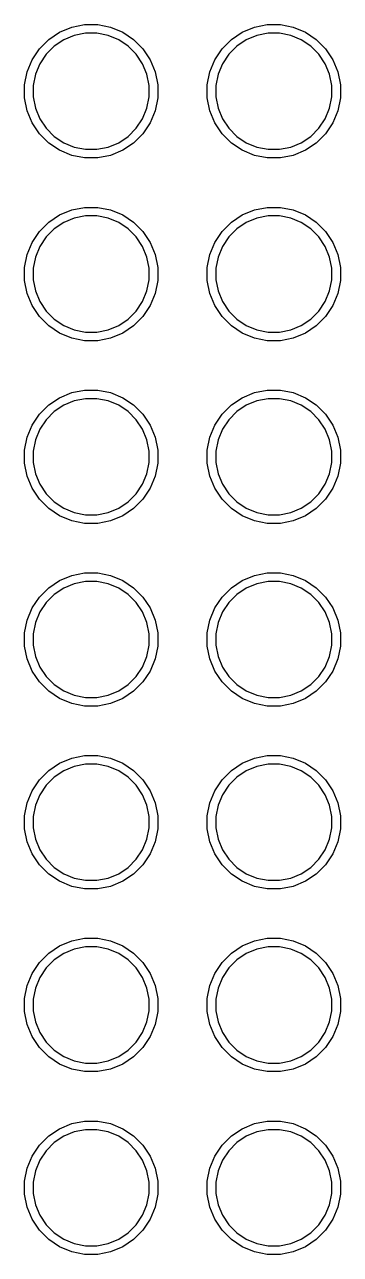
# Model space of a CAD drawing. Extents: x 3.1 to 14.3, y -8.4 to -1.9.
# Drawn here: x 6.197 to 6.369, y -7.478 to -6.806 of the extents above; entities that cross this region are included whole.
import ezdxf

# ---------------------------------------------------------------- set-up
doc = ezdxf.new("R2010")
doc.units = 0
doc.header["$MEASUREMENT"] = 0
doc.layers.add('BLACK', color=7, linetype='CONTINUOUS')

msp = doc.modelspace()

# ---------------------------------------------------------------- linework, layer by layer
at = {"layer": 'BLACK', "linetype": 'CONTINUOUS'}
for p, q in [((6.20975, -6.81367), (6.21572, -6.80967)), ((6.21572, -6.80967), (6.22236, -6.80693)), ((6.22236, -6.80693), (6.22941, -6.80552)), ((6.22987, -6.81023), (6.22373, -6.81145)), ((6.22941, -6.80552), (6.23659, -6.80552)), ((6.23613, -6.81023), (6.22987, -6.81023)), ((6.24227, -6.81145), (6.23613, -6.81023)), ((6.23659, -6.80552), (6.24364, -6.80693)), ((6.24364, -6.80693), (6.25028, -6.80967)), ((6.25028, -6.80967), (6.25625, -6.81367)), ((6.30975, -6.81367), (6.31572, -6.80967)), ((6.31572, -6.80967), (6.32236, -6.80693)), ((6.32236, -6.80693), (6.32941, -6.80552)), ((6.32987, -6.81023), (6.32373, -6.81145)), ((6.32941, -6.80552), (6.33659, -6.80552)), ((6.33613, -6.81023), (6.32987, -6.81023)), ((6.34227, -6.81145), (6.33613, -6.81023)), ((6.33659, -6.80552), (6.34364, -6.80693)), ((6.34364, -6.80693), (6.35028, -6.80967)), ((6.35028, -6.80967), (6.35625, -6.81367)), ((6.20467, -6.81875), (6.20975, -6.81367)), ((6.21795, -6.81384), (6.21274, -6.81732)), ((6.22373, -6.81145), (6.21795, -6.81384)), ((6.24805, -6.81384), (6.24227, -6.81145)), ((6.25326, -6.81732), (6.24805, -6.81384)), ((6.25625, -6.81367), (6.26133, -6.81875)), ((6.30467, -6.81875), (6.30975, -6.81367)), ((6.31795, -6.81384), (6.31274, -6.81732)), ((6.32373, -6.81145), (6.31795, -6.81384)), ((6.34805, -6.81384), (6.34227, -6.81145)), ((6.35326, -6.81732), (6.34805, -6.81384)), ((6.35625, -6.81367), (6.36133, -6.81875)), ((6.20067, -6.82472), (6.20467, -6.81875)), ((6.20832, -6.82174), (6.20484, -6.82695)), ((6.21274, -6.81732), (6.20832, -6.82174)), ((6.25768, -6.82174), (6.25326, -6.81732)), ((6.26116, -6.82695), (6.25768, -6.82174)), ((6.26133, -6.81875), (6.26532, -6.82472)), ((6.30068, -6.82472), (6.30467, -6.81875)), ((6.30832, -6.82174), (6.30484, -6.82695)), ((6.31274, -6.81732), (6.30832, -6.82174)), ((6.35768, -6.82174), (6.35326, -6.81732)), ((6.36116, -6.82695), (6.35768, -6.82174)), ((6.36133, -6.81875), (6.36532, -6.82472)), ((6.19793, -6.83136), (6.20067, -6.82472)), ((6.20484, -6.82695), (6.20245, -6.83273)), ((6.26355, -6.83273), (6.26116, -6.82695)), ((6.26532, -6.82472), (6.26807, -6.83136)), ((6.29793, -6.83136), (6.30068, -6.82472)), ((6.30484, -6.82695), (6.30245, -6.83273)), ((6.36355, -6.83273), (6.36116, -6.82695)), ((6.36532, -6.82472), (6.36807, -6.83136)), ((6.19652, -6.83841), (6.19793, -6.83136)), ((6.20245, -6.83273), (6.20123, -6.83887)), ((6.26477, -6.83887), (6.26355, -6.83273)), ((6.26807, -6.83136), (6.26948, -6.83841)), ((6.29652, -6.83841), (6.29793, -6.83136)), ((6.30245, -6.83273), (6.30123, -6.83887)), ((6.36477, -6.83887), (6.36355, -6.83273)), ((6.36807, -6.83136), (6.36948, -6.83841)), ((6.19652, -6.84559), (6.19652, -6.83841)), ((6.20123, -6.83887), (6.20123, -6.84513)), ((6.26477, -6.84513), (6.26477, -6.83887)), ((6.26948, -6.83841), (6.26948, -6.84559)), ((6.29652, -6.84559), (6.29652, -6.83841)), ((6.30123, -6.83887), (6.30123, -6.84513)), ((6.36477, -6.84513), (6.36477, -6.83887)), ((6.36948, -6.83841), (6.36948, -6.84559)), ((6.19793, -6.85264), (6.19652, -6.84559)), ((6.20123, -6.84513), (6.20245, -6.85127)), ((6.26355, -6.85127), (6.26477, -6.84513)), ((6.26948, -6.84559), (6.26807, -6.85264)), ((6.29793, -6.85264), (6.29652, -6.84559)), ((6.30123, -6.84513), (6.30245, -6.85127)), ((6.36355, -6.85127), (6.36477, -6.84513)), ((6.36948, -6.84559), (6.36807, -6.85264)), ((6.20067, -6.85928), (6.19793, -6.85264)), ((6.20245, -6.85127), (6.20484, -6.85705)), ((6.20484, -6.85705), (6.20832, -6.86226)), ((6.25768, -6.86226), (6.26116, -6.85705)), ((6.26116, -6.85705), (6.26355, -6.85127)), ((6.26807, -6.85264), (6.26532, -6.85928)), ((6.30068, -6.85928), (6.29793, -6.85264)), ((6.30245, -6.85127), (6.30484, -6.85705)), ((6.30484, -6.85705), (6.30832, -6.86226)), ((6.35768, -6.86226), (6.36116, -6.85705)), ((6.36116, -6.85705), (6.36355, -6.85127)), ((6.36807, -6.85264), (6.36532, -6.85928)), ((6.20467, -6.86525), (6.20067, -6.85928)), ((6.20832, -6.86226), (6.21274, -6.86668)), ((6.25326, -6.86668), (6.25768, -6.86226)), ((6.26532, -6.85928), (6.26133, -6.86525)), ((6.30467, -6.86525), (6.30068, -6.85928)), ((6.30832, -6.86226), (6.31274, -6.86668)), ((6.35326, -6.86668), (6.35768, -6.86226)), ((6.36532, -6.85928), (6.36133, -6.86525)), ((6.20975, -6.87033), (6.20467, -6.86525)), ((6.21572, -6.87432), (6.20975, -6.87033)), ((6.21274, -6.86668), (6.21795, -6.87016)), ((6.21795, -6.87016), (6.22373, -6.87255)), ((6.24227, -6.87255), (6.24805, -6.87016)), ((6.24805, -6.87016), (6.25326, -6.86668)), ((6.25625, -6.87033), (6.25028, -6.87432)), ((6.26133, -6.86525), (6.25625, -6.87033)), ((6.30975, -6.87033), (6.30467, -6.86525)), ((6.31572, -6.87432), (6.30975, -6.87033)), ((6.31274, -6.86668), (6.31795, -6.87016)), ((6.31795, -6.87016), (6.32373, -6.87255)), ((6.34227, -6.87255), (6.34805, -6.87016)), ((6.34805, -6.87016), (6.35326, -6.86668)), ((6.35625, -6.87033), (6.35028, -6.87432)), ((6.36133, -6.86525), (6.35625, -6.87033)), ((6.22236, -6.87707), (6.21572, -6.87432)), ((6.22941, -6.87848), (6.22236, -6.87707)), ((6.22373, -6.87255), (6.22987, -6.87377)), ((6.22987, -6.87377), (6.23613, -6.87377)), ((6.23613, -6.87377), (6.24227, -6.87255)), ((6.24364, -6.87707), (6.23659, -6.87848)), ((6.25028, -6.87432), (6.24364, -6.87707)), ((6.32236, -6.87707), (6.31572, -6.87432)), ((6.32941, -6.87848), (6.32236, -6.87707)), ((6.32373, -6.87255), (6.32987, -6.87377)), ((6.32987, -6.87377), (6.33613, -6.87377)), ((6.33613, -6.87377), (6.34227, -6.87255)), ((6.34364, -6.87707), (6.33659, -6.87848)), ((6.35028, -6.87432), (6.34364, -6.87707)), ((6.23659, -6.87848), (6.22941, -6.87848)), ((6.33659, -6.87848), (6.32941, -6.87848)), ((6.20975, -6.91367), (6.21572, -6.90968)), ((6.21572, -6.90968), (6.22236, -6.90693)), ((6.22236, -6.90693), (6.22941, -6.90552)), ((6.22987, -6.91023), (6.22373, -6.91145)), ((6.22941, -6.90552), (6.23659, -6.90552)), ((6.23613, -6.91023), (6.22987, -6.91023)), ((6.24227, -6.91145), (6.23613, -6.91023)), ((6.23659, -6.90552), (6.24364, -6.90693)), ((6.24364, -6.90693), (6.25028, -6.90968)), ((6.25028, -6.90968), (6.25625, -6.91367)), ((6.30975, -6.91367), (6.31572, -6.90968)), ((6.31572, -6.90968), (6.32236, -6.90693)), ((6.32236, -6.90693), (6.32941, -6.90552)), ((6.32987, -6.91023), (6.32373, -6.91145)), ((6.32941, -6.90552), (6.33659, -6.90552)), ((6.33613, -6.91023), (6.32987, -6.91023)), ((6.34227, -6.91145), (6.33613, -6.91023)), ((6.33659, -6.90552), (6.34364, -6.90693)), ((6.34364, -6.90693), (6.35028, -6.90968)), ((6.35028, -6.90968), (6.35625, -6.91367)), ((6.20467, -6.91875), (6.20975, -6.91367)), ((6.21274, -6.91732), (6.20832, -6.92174)), ((6.21795, -6.91384), (6.21274, -6.91732)), ((6.22373, -6.91145), (6.21795, -6.91384)), ((6.24805, -6.91384), (6.24227, -6.91145)), ((6.25326, -6.91732), (6.24805, -6.91384)), ((6.25768, -6.92174), (6.25326, -6.91732)), ((6.25625, -6.91367), (6.26133, -6.91875)), ((6.30467, -6.91875), (6.30975, -6.91367)), ((6.31274, -6.91732), (6.30832, -6.92174)), ((6.31795, -6.91384), (6.31274, -6.91732)), ((6.32373, -6.91145), (6.31795, -6.91384)), ((6.34805, -6.91384), (6.34227, -6.91145)), ((6.35326, -6.91732), (6.34805, -6.91384)), ((6.35768, -6.92174), (6.35326, -6.91732)), ((6.35625, -6.91367), (6.36133, -6.91875)), ((6.19793, -6.93136), (6.20067, -6.92472)), ((6.20067, -6.92472), (6.20467, -6.91875)), ((6.20832, -6.92174), (6.20484, -6.92695)), ((6.26116, -6.92695), (6.25768, -6.92174)), ((6.26133, -6.91875), (6.26532, -6.92472)), ((6.26532, -6.92472), (6.26807, -6.93136)), ((6.29793, -6.93136), (6.30068, -6.92472)), ((6.30068, -6.92472), (6.30467, -6.91875)), ((6.30832, -6.92174), (6.30484, -6.92695)), ((6.36116, -6.92695), (6.35768, -6.92174)), ((6.36133, -6.91875), (6.36532, -6.92472)), ((6.36532, -6.92472), (6.36807, -6.93136)), ((6.19652, -6.93841), (6.19793, -6.93136)), ((6.20484, -6.92695), (6.20245, -6.93273)), ((6.26355, -6.93273), (6.26116, -6.92695)), ((6.26807, -6.93136), (6.26948, -6.93841)), ((6.29652, -6.93841), (6.29793, -6.93136)), ((6.30484, -6.92695), (6.30245, -6.93273)), ((6.36355, -6.93273), (6.36116, -6.92695)), ((6.36807, -6.93136), (6.36948, -6.93841)), ((6.20245, -6.93273), (6.20123, -6.93887)), ((6.26477, -6.93887), (6.26355, -6.93273)), ((6.30245, -6.93273), (6.30123, -6.93887)), ((6.36477, -6.93887), (6.36355, -6.93273)), ((6.19652, -6.94559), (6.19652, -6.93841)), ((6.20123, -6.93887), (6.20123, -6.94513)), ((6.26477, -6.94513), (6.26477, -6.93887)), ((6.26948, -6.93841), (6.26948, -6.94559)), ((6.29652, -6.94559), (6.29652, -6.93841)), ((6.30123, -6.93887), (6.30123, -6.94513)), ((6.36477, -6.94513), (6.36477, -6.93887)), ((6.36948, -6.93841), (6.36948, -6.94559)), ((6.19793, -6.95264), (6.19652, -6.94559)), ((6.20123, -6.94513), (6.20245, -6.95127)), ((6.20245, -6.95127), (6.20484, -6.95705)), ((6.26116, -6.95705), (6.26355, -6.95127)), ((6.26355, -6.95127), (6.26477, -6.94513)), ((6.26948, -6.94559), (6.26807, -6.95264)), ((6.29793, -6.95264), (6.29652, -6.94559)), ((6.30123, -6.94513), (6.30245, -6.95127)), ((6.30245, -6.95127), (6.30484, -6.95705)), ((6.36116, -6.95705), (6.36355, -6.95127)), ((6.36355, -6.95127), (6.36477, -6.94513)), ((6.36948, -6.94559), (6.36807, -6.95264)), ((6.20067, -6.95928), (6.19793, -6.95264)), ((6.20484, -6.95705), (6.20832, -6.96226)), ((6.25768, -6.96226), (6.26116, -6.95705)), ((6.26807, -6.95264), (6.26532, -6.95928)), ((6.30068, -6.95928), (6.29793, -6.95264)), ((6.30484, -6.95705), (6.30832, -6.96226)), ((6.35768, -6.96226), (6.36116, -6.95705)), ((6.36807, -6.95264), (6.36532, -6.95928)), ((6.20467, -6.96525), (6.20067, -6.95928)), ((6.20832, -6.96226), (6.21274, -6.96668)), ((6.25326, -6.96668), (6.25768, -6.96226)), ((6.26532, -6.95928), (6.26133, -6.96525)), ((6.30467, -6.96525), (6.30068, -6.95928)), ((6.30832, -6.96226), (6.31274, -6.96668)), ((6.35326, -6.96668), (6.35768, -6.96226)), ((6.36532, -6.95928), (6.36133, -6.96525)), ((6.20975, -6.97033), (6.20467, -6.96525)), ((6.21572, -6.97432), (6.20975, -6.97033)), ((6.21274, -6.96668), (6.21795, -6.97016)), ((6.21795, -6.97016), (6.22373, -6.97255)), ((6.24227, -6.97255), (6.24805, -6.97016)), ((6.24805, -6.97016), (6.25326, -6.96668)), ((6.25625, -6.97033), (6.25028, -6.97432)), ((6.26133, -6.96525), (6.25625, -6.97033)), ((6.30975, -6.97033), (6.30467, -6.96525)), ((6.31572, -6.97432), (6.30975, -6.97033)), ((6.31274, -6.96668), (6.31795, -6.97016)), ((6.31795, -6.97016), (6.32373, -6.97255)), ((6.34227, -6.97255), (6.34805, -6.97016)), ((6.34805, -6.97016), (6.35326, -6.96668)), ((6.35625, -6.97033), (6.35028, -6.97432)), ((6.36133, -6.96525), (6.35625, -6.97033)), ((6.22236, -6.97707), (6.21572, -6.97432)), ((6.22941, -6.97848), (6.22236, -6.97707)), ((6.22373, -6.97255), (6.22987, -6.97377)), ((6.23659, -6.97848), (6.22941, -6.97848)), ((6.22987, -6.97377), (6.23613, -6.97377)), ((6.23613, -6.97377), (6.24227, -6.97255)), ((6.24364, -6.97707), (6.23659, -6.97848)), ((6.25028, -6.97432), (6.24364, -6.97707)), ((6.32236, -6.97707), (6.31572, -6.97432)), ((6.32941, -6.97848), (6.32236, -6.97707)), ((6.32373, -6.97255), (6.32987, -6.97377)), ((6.33659, -6.97848), (6.32941, -6.97848)), ((6.32987, -6.97377), (6.33613, -6.97377)), ((6.33613, -6.97377), (6.34227, -6.97255)), ((6.34364, -6.97707), (6.33659, -6.97848)), ((6.35028, -6.97432), (6.34364, -6.97707)), ((6.20975, -7.01367), (6.21572, -7.00967)), ((6.21572, -7.00967), (6.22236, -7.00693)), ((6.22373, -7.01145), (6.21795, -7.01384)), ((6.22236, -7.00693), (6.22941, -7.00552)), ((6.22987, -7.01023), (6.22373, -7.01145)), ((6.22941, -7.00552), (6.23659, -7.00552)), ((6.23613, -7.01023), (6.22987, -7.01023)), ((6.24227, -7.01145), (6.23613, -7.01023)), ((6.23659, -7.00552), (6.24364, -7.00693)), ((6.24805, -7.01384), (6.24227, -7.01145)), ((6.24364, -7.00693), (6.25028, -7.00967)), ((6.25028, -7.00967), (6.25625, -7.01367)), ((6.30975, -7.01367), (6.31572, -7.00967)), ((6.31572, -7.00967), (6.32236, -7.00693)), ((6.32373, -7.01145), (6.31795, -7.01384)), ((6.32236, -7.00693), (6.32941, -7.00552)), ((6.32987, -7.01023), (6.32373, -7.01145)), ((6.32941, -7.00552), (6.33659, -7.00552)), ((6.33613, -7.01023), (6.32987, -7.01023)), ((6.34227, -7.01145), (6.33613, -7.01023)), ((6.33659, -7.00552), (6.34364, -7.00693)), ((6.34805, -7.01384), (6.34227, -7.01145)), ((6.34364, -7.00693), (6.35028, -7.00967)), ((6.35028, -7.00967), (6.35625, -7.01367)), ((6.20067, -7.02472), (6.20467, -7.01875)), ((6.20467, -7.01875), (6.20975, -7.01367)), ((6.21274, -7.01732), (6.20832, -7.02174)), ((6.21795, -7.01384), (6.21274, -7.01732)), ((6.25326, -7.01732), (6.24805, -7.01384)), ((6.25768, -7.02174), (6.25326, -7.01732)), ((6.25625, -7.01367), (6.26133, -7.01875)), ((6.26133, -7.01875), (6.26532, -7.02472)), ((6.30068, -7.02472), (6.30467, -7.01875)), ((6.30467, -7.01875), (6.30975, -7.01367)), ((6.31274, -7.01732), (6.30832, -7.02174)), ((6.31795, -7.01384), (6.31274, -7.01732)), ((6.35326, -7.01732), (6.34805, -7.01384)), ((6.35768, -7.02174), (6.35326, -7.01732)), ((6.35625, -7.01367), (6.36133, -7.01875)), ((6.36133, -7.01875), (6.36532, -7.02472)), ((6.19793, -7.03136), (6.20067, -7.02472)), ((6.20832, -7.02174), (6.20484, -7.02695)), ((6.26116, -7.02695), (6.25768, -7.02174)), ((6.26532, -7.02472), (6.26807, -7.03136)), ((6.29793, -7.03136), (6.30068, -7.02472)), ((6.30832, -7.02174), (6.30484, -7.02695)), ((6.36116, -7.02695), (6.35768, -7.02174)), ((6.36532, -7.02472), (6.36807, -7.03136)), ((6.19652, -7.03841), (6.19793, -7.03136)), ((6.20484, -7.02695), (6.20245, -7.03273)), ((6.26355, -7.03273), (6.26116, -7.02695)), ((6.26807, -7.03136), (6.26948, -7.03841)), ((6.29652, -7.03841), (6.29793, -7.03136)), ((6.30484, -7.02695), (6.30245, -7.03273)), ((6.36355, -7.03273), (6.36116, -7.02695)), ((6.36807, -7.03136), (6.36948, -7.03841)), ((6.19652, -7.04559), (6.19652, -7.03841)), ((6.20245, -7.03273), (6.20123, -7.03887)), ((6.20123, -7.03887), (6.20123, -7.04513)), ((6.26477, -7.03887), (6.26355, -7.03273)), ((6.26477, -7.04513), (6.26477, -7.03887)), ((6.26948, -7.03841), (6.26948, -7.04559)), ((6.29652, -7.04559), (6.29652, -7.03841)), ((6.30245, -7.03273), (6.30123, -7.03887)), ((6.30123, -7.03887), (6.30123, -7.04513)), ((6.36477, -7.03887), (6.36355, -7.03273)), ((6.36477, -7.04513), (6.36477, -7.03887)), ((6.36948, -7.03841), (6.36948, -7.04559)), ((6.19793, -7.05264), (6.19652, -7.04559)), ((6.20123, -7.04513), (6.20245, -7.05127)), ((6.26355, -7.05127), (6.26477, -7.04513)), ((6.26948, -7.04559), (6.26807, -7.05264)), ((6.29793, -7.05264), (6.29652, -7.04559)), ((6.30123, -7.04513), (6.30245, -7.05127)), ((6.36355, -7.05127), (6.36477, -7.04513)), ((6.36948, -7.04559), (6.36807, -7.05264)), ((6.20245, -7.05127), (6.20484, -7.05705)), ((6.26116, -7.05705), (6.26355, -7.05127)), ((6.30245, -7.05127), (6.30484, -7.05705)), ((6.36116, -7.05705), (6.36355, -7.05127)), ((6.20067, -7.05928), (6.19793, -7.05264)), ((6.20467, -7.06525), (6.20067, -7.05928)), ((6.20484, -7.05705), (6.20832, -7.06226)), ((6.25768, -7.06226), (6.26116, -7.05705)), ((6.26532, -7.05928), (6.26133, -7.06525)), ((6.26807, -7.05264), (6.26532, -7.05928)), ((6.30068, -7.05928), (6.29793, -7.05264)), ((6.30467, -7.06525), (6.30068, -7.05928)), ((6.30484, -7.05705), (6.30832, -7.06226)), ((6.35768, -7.06226), (6.36116, -7.05705)), ((6.36532, -7.05928), (6.36133, -7.06525)), ((6.36807, -7.05264), (6.36532, -7.05928)), ((6.20975, -7.07033), (6.20467, -7.06525)), ((6.20832, -7.06226), (6.21274, -7.06668)), ((6.25326, -7.06668), (6.25768, -7.06226)), ((6.26133, -7.06525), (6.25625, -7.07033)), ((6.30975, -7.07033), (6.30467, -7.06525)), ((6.30832, -7.06226), (6.31274, -7.06668)), ((6.35326, -7.06668), (6.35768, -7.06226)), ((6.36133, -7.06525), (6.35625, -7.07033)), ((6.21572, -7.07432), (6.20975, -7.07033)), ((6.21274, -7.06668), (6.21795, -7.07016)), ((6.21795, -7.07016), (6.22373, -7.07255)), ((6.22373, -7.07255), (6.22987, -7.07377)), ((6.23613, -7.07377), (6.24227, -7.07255)), ((6.24227, -7.07255), (6.24805, -7.07016)), ((6.24805, -7.07016), (6.25326, -7.06668)), ((6.25625, -7.07033), (6.25028, -7.07432)), ((6.31572, -7.07432), (6.30975, -7.07033)), ((6.31274, -7.06668), (6.31795, -7.07016)), ((6.31795, -7.07016), (6.32373, -7.07255)), ((6.32373, -7.07255), (6.32987, -7.07377)), ((6.33613, -7.07377), (6.34227, -7.07255)), ((6.34227, -7.07255), (6.34805, -7.07016)), ((6.34805, -7.07016), (6.35326, -7.06668)), ((6.35625, -7.07033), (6.35028, -7.07432)), ((6.22236, -7.07707), (6.21572, -7.07432)), ((6.22941, -7.07848), (6.22236, -7.07707)), ((6.23659, -7.07848), (6.22941, -7.07848)), ((6.22987, -7.07377), (6.23613, -7.07377)), ((6.24364, -7.07707), (6.23659, -7.07848)), ((6.25028, -7.07432), (6.24364, -7.07707)), ((6.32236, -7.07707), (6.31572, -7.07432)), ((6.32941, -7.07848), (6.32236, -7.07707)), ((6.33659, -7.07848), (6.32941, -7.07848)), ((6.32987, -7.07377), (6.33613, -7.07377)), ((6.34364, -7.07707), (6.33659, -7.07848)), ((6.35028, -7.07432), (6.34364, -7.07707)), ((6.22236, -7.10693), (6.22941, -7.10552)), ((6.22941, -7.10552), (6.23659, -7.10552)), ((6.23659, -7.10552), (6.24364, -7.10693)), ((6.32236, -7.10693), (6.32941, -7.10552)), ((6.32941, -7.10552), (6.33659, -7.10552)), ((6.33659, -7.10552), (6.34364, -7.10693)), ((6.20975, -7.11367), (6.21572, -7.10968)), ((6.21572, -7.10968), (6.22236, -7.10693)), ((6.22373, -7.11145), (6.21795, -7.11384)), ((6.22987, -7.11023), (6.22373, -7.11145)), ((6.23613, -7.11023), (6.22987, -7.11023)), ((6.24227, -7.11145), (6.23613, -7.11023)), ((6.24805, -7.11384), (6.24227, -7.11145)), ((6.24364, -7.10693), (6.25028, -7.10968)), ((6.25028, -7.10968), (6.25625, -7.11367)), ((6.30975, -7.11367), (6.31572, -7.10968)), ((6.31572, -7.10968), (6.32236, -7.10693)), ((6.32373, -7.11145), (6.31795, -7.11384)), ((6.32987, -7.11023), (6.32373, -7.11145)), ((6.33613, -7.11023), (6.32987, -7.11023)), ((6.34227, -7.11145), (6.33613, -7.11023)), ((6.34805, -7.11384), (6.34227, -7.11145)), ((6.34364, -7.10693), (6.35028, -7.10968)), ((6.35028, -7.10968), (6.35625, -7.11367)), ((6.20067, -7.12472), (6.20467, -7.11875)), ((6.20467, -7.11875), (6.20975, -7.11367)), ((6.21274, -7.11732), (6.20832, -7.12174)), ((6.21795, -7.11384), (6.21274, -7.11732)), ((6.25326, -7.11732), (6.24805, -7.11384)), ((6.25768, -7.12174), (6.25326, -7.11732)), ((6.25625, -7.11367), (6.26133, -7.11875)), ((6.26133, -7.11875), (6.26532, -7.12472)), ((6.30068, -7.12472), (6.30467, -7.11875)), ((6.30467, -7.11875), (6.30975, -7.11367)), ((6.31274, -7.11732), (6.30832, -7.12174)), ((6.31795, -7.11384), (6.31274, -7.11732)), ((6.35326, -7.11732), (6.34805, -7.11384)), ((6.35768, -7.12174), (6.35326, -7.11732)), ((6.35625, -7.11367), (6.36133, -7.11875)), ((6.36133, -7.11875), (6.36532, -7.12472)), ((6.19793, -7.13136), (6.20067, -7.12472)), ((6.20832, -7.12174), (6.20484, -7.12695)), ((6.26116, -7.12695), (6.25768, -7.12174)), ((6.26532, -7.12472), (6.26807, -7.13136)), ((6.29793, -7.13136), (6.30068, -7.12472)), ((6.30832, -7.12174), (6.30484, -7.12695)), ((6.36116, -7.12695), (6.35768, -7.12174)), ((6.36532, -7.12472), (6.36807, -7.13136)), ((6.19652, -7.13841), (6.19793, -7.13136)), ((6.20245, -7.13273), (6.20123, -7.13887)), ((6.20484, -7.12695), (6.20245, -7.13273)), ((6.26355, -7.13273), (6.26116, -7.12695)), ((6.26477, -7.13887), (6.26355, -7.13273)), ((6.26807, -7.13136), (6.26948, -7.13841)), ((6.29652, -7.13841), (6.29793, -7.13136)), ((6.30245, -7.13273), (6.30123, -7.13887)), ((6.30484, -7.12695), (6.30245, -7.13273)), ((6.36355, -7.13273), (6.36116, -7.12695)), ((6.36477, -7.13887), (6.36355, -7.13273)), ((6.36807, -7.13136), (6.36948, -7.13841)), ((6.19652, -7.14559), (6.19652, -7.13841)), ((6.20123, -7.13887), (6.20123, -7.14513)), ((6.26477, -7.14513), (6.26477, -7.13887)), ((6.26948, -7.13841), (6.26948, -7.14559)), ((6.29652, -7.14559), (6.29652, -7.13841)), ((6.30123, -7.13887), (6.30123, -7.14513)), ((6.36477, -7.14513), (6.36477, -7.13887)), ((6.36948, -7.13841), (6.36948, -7.14559)), ((6.19793, -7.15264), (6.19652, -7.14559)), ((6.20123, -7.14513), (6.20245, -7.15127)), ((6.26355, -7.15127), (6.26477, -7.14513)), ((6.26948, -7.14559), (6.26807, -7.15264)), ((6.29793, -7.15264), (6.29652, -7.14559)), ((6.30123, -7.14513), (6.30245, -7.15127)), ((6.36355, -7.15127), (6.36477, -7.14513)), ((6.36948, -7.14559), (6.36807, -7.15264)), ((6.20067, -7.15928), (6.19793, -7.15264)), ((6.20245, -7.15127), (6.20484, -7.15705)), ((6.26116, -7.15705), (6.26355, -7.15127)), ((6.26807, -7.15264), (6.26532, -7.15928)), ((6.30068, -7.15928), (6.29793, -7.15264)), ((6.30245, -7.15127), (6.30484, -7.15705)), ((6.36116, -7.15705), (6.36355, -7.15127)), ((6.36807, -7.15264), (6.36532, -7.15928)), ((6.20467, -7.16525), (6.20067, -7.15928)), ((6.20484, -7.15705), (6.20832, -7.16226)), ((6.25768, -7.16226), (6.26116, -7.15705)), ((6.26532, -7.15928), (6.26133, -7.16525)), ((6.30467, -7.16525), (6.30068, -7.15928)), ((6.30484, -7.15705), (6.30832, -7.16226)), ((6.35768, -7.16226), (6.36116, -7.15705)), ((6.36532, -7.15928), (6.36133, -7.16525)), ((6.20975, -7.17033), (6.20467, -7.16525)), ((6.20832, -7.16226), (6.21274, -7.16668)), ((6.21274, -7.16668), (6.21795, -7.17016)), ((6.24805, -7.17016), (6.25326, -7.16668)), ((6.25326, -7.16668), (6.25768, -7.16226)), ((6.26133, -7.16525), (6.25625, -7.17033)), ((6.30975, -7.17033), (6.30467, -7.16525)), ((6.30832, -7.16226), (6.31274, -7.16668)), ((6.31274, -7.16668), (6.31795, -7.17016)), ((6.34805, -7.17016), (6.35326, -7.16668)), ((6.35326, -7.16668), (6.35768, -7.16226)), ((6.36133, -7.16525), (6.35625, -7.17033)), ((6.21572, -7.17432), (6.20975, -7.17033)), ((6.21795, -7.17016), (6.22373, -7.17255)), ((6.22373, -7.17255), (6.22987, -7.17377)), ((6.23613, -7.17377), (6.24227, -7.17255)), ((6.24227, -7.17255), (6.24805, -7.17016)), ((6.25625, -7.17033), (6.25028, -7.17432)), ((6.31572, -7.17432), (6.30975, -7.17033)), ((6.31795, -7.17016), (6.32373, -7.17255)), ((6.32373, -7.17255), (6.32987, -7.17377)), ((6.33613, -7.17377), (6.34227, -7.17255)), ((6.34227, -7.17255), (6.34805, -7.17016)), ((6.35625, -7.17033), (6.35028, -7.17432)), ((6.22236, -7.17707), (6.21572, -7.17432)), ((6.22941, -7.17848), (6.22236, -7.17707)), ((6.23659, -7.17848), (6.22941, -7.17848)), ((6.22987, -7.17377), (6.23613, -7.17377)), ((6.24364, -7.17707), (6.23659, -7.17848)), ((6.25028, -7.17432), (6.24364, -7.17707)), ((6.32236, -7.17707), (6.31572, -7.17432)), ((6.32941, -7.17848), (6.32236, -7.17707)), ((6.33659, -7.17848), (6.32941, -7.17848)), ((6.32987, -7.17377), (6.33613, -7.17377)), ((6.34364, -7.17707), (6.33659, -7.17848)), ((6.35028, -7.17432), (6.34364, -7.17707)), ((6.21572, -7.20967), (6.22236, -7.20693)), ((6.22236, -7.20693), (6.22941, -7.20552)), ((6.22941, -7.20552), (6.23659, -7.20552)), ((6.23659, -7.20552), (6.24364, -7.20693)), ((6.24364, -7.20693), (6.25028, -7.20967)), ((6.31572, -7.20967), (6.32236, -7.20693)), ((6.32236, -7.20693), (6.32941, -7.20552)), ((6.32941, -7.20552), (6.33659, -7.20552)), ((6.33659, -7.20552), (6.34364, -7.20693)), ((6.34364, -7.20693), (6.35028, -7.20967)), ((6.20467, -7.21875), (6.20975, -7.21367)), ((6.20975, -7.21367), (6.21572, -7.20967)), ((6.21795, -7.21384), (6.21274, -7.21732)), ((6.22373, -7.21145), (6.21795, -7.21384)), ((6.22987, -7.21023), (6.22373, -7.21145)), ((6.23613, -7.21023), (6.22987, -7.21023)), ((6.24227, -7.21145), (6.23613, -7.21023)), ((6.24805, -7.21384), (6.24227, -7.21145)), ((6.25326, -7.21732), (6.24805, -7.21384)), ((6.25028, -7.20967), (6.25625, -7.21367)), ((6.25625, -7.21367), (6.26133, -7.21875)), ((6.30467, -7.21875), (6.30975, -7.21367)), ((6.30975, -7.21367), (6.31572, -7.20967)), ((6.31795, -7.21384), (6.31274, -7.21732)), ((6.32373, -7.21145), (6.31795, -7.21384)), ((6.32987, -7.21023), (6.32373, -7.21145)), ((6.33613, -7.21023), (6.32987, -7.21023)), ((6.34227, -7.21145), (6.33613, -7.21023)), ((6.34805, -7.21384), (6.34227, -7.21145)), ((6.35326, -7.21732), (6.34805, -7.21384)), ((6.35028, -7.20967), (6.35625, -7.21367)), ((6.35625, -7.21367), (6.36133, -7.21875)), ((6.20067, -7.22472), (6.20467, -7.21875)), ((6.21274, -7.21732), (6.20832, -7.22174)), ((6.25768, -7.22174), (6.25326, -7.21732)), ((6.26133, -7.21875), (6.26532, -7.22472)), ((6.30068, -7.22472), (6.30467, -7.21875)), ((6.31274, -7.21732), (6.30832, -7.22174)), ((6.35768, -7.22174), (6.35326, -7.21732)), ((6.36133, -7.21875), (6.36532, -7.22472)), ((6.19793, -7.23136), (6.20067, -7.22472)), ((6.20484, -7.22695), (6.20245, -7.23273)), ((6.20832, -7.22174), (6.20484, -7.22695)), ((6.26116, -7.22695), (6.25768, -7.22174)), ((6.26355, -7.23273), (6.26116, -7.22695)), ((6.26532, -7.22472), (6.26807, -7.23136)), ((6.29793, -7.23136), (6.30068, -7.22472)), ((6.30484, -7.22695), (6.30245, -7.23273)), ((6.30832, -7.22174), (6.30484, -7.22695)), ((6.36116, -7.22695), (6.35768, -7.22174)), ((6.36355, -7.23273), (6.36116, -7.22695)), ((6.36532, -7.22472), (6.36807, -7.23136)), ((6.19652, -7.23841), (6.19793, -7.23136)), ((6.20245, -7.23273), (6.20123, -7.23887)), ((6.26477, -7.23887), (6.26355, -7.23273)), ((6.26807, -7.23136), (6.26948, -7.23841)), ((6.29652, -7.23841), (6.29793, -7.23136)), ((6.30245, -7.23273), (6.30123, -7.23887)), ((6.36477, -7.23887), (6.36355, -7.23273)), ((6.36807, -7.23136), (6.36948, -7.23841)), ((6.19652, -7.24559), (6.19652, -7.23841)), ((6.20123, -7.23887), (6.20123, -7.24513)), ((6.26477, -7.24513), (6.26477, -7.23887)), ((6.26948, -7.23841), (6.26948, -7.24559)), ((6.29652, -7.24559), (6.29652, -7.23841)), ((6.30123, -7.23887), (6.30123, -7.24513)), ((6.36477, -7.24513), (6.36477, -7.23887)), ((6.36948, -7.23841), (6.36948, -7.24559)), ((6.19793, -7.25264), (6.19652, -7.24559)), ((6.20123, -7.24513), (6.20245, -7.25127)), ((6.26355, -7.25127), (6.26477, -7.24513)), ((6.26948, -7.24559), (6.26807, -7.25264)), ((6.29793, -7.25264), (6.29652, -7.24559)), ((6.30123, -7.24513), (6.30245, -7.25127)), ((6.36355, -7.25127), (6.36477, -7.24513)), ((6.36948, -7.24559), (6.36807, -7.25264)), ((6.20067, -7.25928), (6.19793, -7.25264)), ((6.20245, -7.25127), (6.20484, -7.25705)), ((6.26116, -7.25705), (6.26355, -7.25127)), ((6.26807, -7.25264), (6.26532, -7.25928)), ((6.30068, -7.25928), (6.29793, -7.25264)), ((6.30245, -7.25127), (6.30484, -7.25705)), ((6.36116, -7.25705), (6.36355, -7.25127)), ((6.36807, -7.25264), (6.36532, -7.25928)), ((6.20467, -7.26525), (6.20067, -7.25928)), ((6.20484, -7.25705), (6.20832, -7.26226)), ((6.25768, -7.26226), (6.26116, -7.25705)), ((6.26532, -7.25928), (6.26133, -7.26525)), ((6.30467, -7.26525), (6.30068, -7.25928)), ((6.30484, -7.25705), (6.30832, -7.26226)), ((6.35768, -7.26226), (6.36116, -7.25705)), ((6.36532, -7.25928), (6.36133, -7.26525)), ((6.20975, -7.27033), (6.20467, -7.26525)), ((6.20832, -7.26226), (6.21274, -7.26668)), ((6.21274, -7.26668), (6.21795, -7.27016)), ((6.24805, -7.27016), (6.25326, -7.26668)), ((6.25326, -7.26668), (6.25768, -7.26226)), ((6.26133, -7.26525), (6.25625, -7.27033)), ((6.30975, -7.27033), (6.30467, -7.26525)), ((6.30832, -7.26226), (6.31274, -7.26668)), ((6.31274, -7.26668), (6.31795, -7.27016)), ((6.34805, -7.27016), (6.35326, -7.26668)), ((6.35326, -7.26668), (6.35768, -7.26226)), ((6.36133, -7.26525), (6.35625, -7.27033)), ((6.21572, -7.27433), (6.20975, -7.27033)), ((6.22236, -7.27707), (6.21572, -7.27433)), ((6.21795, -7.27016), (6.22373, -7.27255)), ((6.22373, -7.27255), (6.22987, -7.27377)), ((6.22987, -7.27377), (6.23613, -7.27377)), ((6.23613, -7.27377), (6.24227, -7.27255)), ((6.24227, -7.27255), (6.24805, -7.27016)), ((6.25028, -7.27433), (6.24364, -7.27707)), ((6.25625, -7.27033), (6.25028, -7.27433)), ((6.31572, -7.27433), (6.30975, -7.27033)), ((6.32236, -7.27707), (6.31572, -7.27433)), ((6.31795, -7.27016), (6.32373, -7.27255)), ((6.32373, -7.27255), (6.32987, -7.27377)), ((6.32987, -7.27377), (6.33613, -7.27377)), ((6.33613, -7.27377), (6.34227, -7.27255)), ((6.34227, -7.27255), (6.34805, -7.27016)), ((6.35028, -7.27433), (6.34364, -7.27707)), ((6.35625, -7.27033), (6.35028, -7.27433)), ((6.22941, -7.27848), (6.22236, -7.27707)), ((6.23659, -7.27848), (6.22941, -7.27848)), ((6.24364, -7.27707), (6.23659, -7.27848)), ((6.32941, -7.27848), (6.32236, -7.27707)), ((6.33659, -7.27848), (6.32941, -7.27848)), ((6.34364, -7.27707), (6.33659, -7.27848)), ((6.21572, -7.30967), (6.22236, -7.30693)), ((6.22236, -7.30693), (6.22941, -7.30552)), ((6.22941, -7.30552), (6.23659, -7.30552)), ((6.23659, -7.30552), (6.24364, -7.30693)), ((6.24364, -7.30693), (6.25028, -7.30967)), ((6.31572, -7.30967), (6.32236, -7.30693)), ((6.32236, -7.30693), (6.32941, -7.30552)), ((6.32941, -7.30552), (6.33659, -7.30552)), ((6.33659, -7.30552), (6.34364, -7.30693)), ((6.34364, -7.30693), (6.35028, -7.30967)), ((6.20467, -7.31875), (6.20975, -7.31367)), ((6.20975, -7.31367), (6.21572, -7.30967)), ((6.21795, -7.31384), (6.21274, -7.31732)), ((6.22373, -7.31145), (6.21795, -7.31384)), ((6.22987, -7.31023), (6.22373, -7.31145)), ((6.23613, -7.31023), (6.22987, -7.31023)), ((6.24227, -7.31145), (6.23613, -7.31023)), ((6.24805, -7.31384), (6.24227, -7.31145)), ((6.25326, -7.31732), (6.24805, -7.31384)), ((6.25028, -7.30967), (6.25625, -7.31367)), ((6.25625, -7.31367), (6.26133, -7.31875)), ((6.30467, -7.31875), (6.30975, -7.31367)), ((6.30975, -7.31367), (6.31572, -7.30967)), ((6.31795, -7.31384), (6.31274, -7.31732)), ((6.32373, -7.31145), (6.31795, -7.31384)), ((6.32987, -7.31023), (6.32373, -7.31145)), ((6.33613, -7.31023), (6.32987, -7.31023)), ((6.34227, -7.31145), (6.33613, -7.31023)), ((6.34805, -7.31384), (6.34227, -7.31145)), ((6.35326, -7.31732), (6.34805, -7.31384)), ((6.35028, -7.30967), (6.35625, -7.31367)), ((6.35625, -7.31367), (6.36133, -7.31875)), ((6.20067, -7.32472), (6.20467, -7.31875)), ((6.20832, -7.32174), (6.20484, -7.32695)), ((6.21274, -7.31732), (6.20832, -7.32174)), ((6.25768, -7.32174), (6.25326, -7.31732)), ((6.26116, -7.32695), (6.25768, -7.32174)), ((6.26133, -7.31875), (6.26532, -7.32472)), ((6.30068, -7.32472), (6.30467, -7.31875)), ((6.30832, -7.32174), (6.30484, -7.32695)), ((6.31274, -7.31732), (6.30832, -7.32174)), ((6.35768, -7.32174), (6.35326, -7.31732)), ((6.36116, -7.32695), (6.35768, -7.32174)), ((6.36133, -7.31875), (6.36532, -7.32472)), ((6.19793, -7.33136), (6.20067, -7.32472)), ((6.20484, -7.32695), (6.20245, -7.33273)), ((6.26355, -7.33273), (6.26116, -7.32695)), ((6.26532, -7.32472), (6.26807, -7.33136)), ((6.29793, -7.33136), (6.30068, -7.32472)), ((6.30484, -7.32695), (6.30245, -7.33273)), ((6.36355, -7.33273), (6.36116, -7.32695)), ((6.36532, -7.32472), (6.36807, -7.33136)), ((6.19652, -7.33841), (6.19793, -7.33136)), ((6.20245, -7.33273), (6.20123, -7.33887)), ((6.26477, -7.33887), (6.26355, -7.33273)), ((6.26807, -7.33136), (6.26948, -7.33841)), ((6.29652, -7.33841), (6.29793, -7.33136)), ((6.30245, -7.33273), (6.30123, -7.33887)), ((6.36477, -7.33887), (6.36355, -7.33273)), ((6.36807, -7.33136), (6.36948, -7.33841)), ((6.19652, -7.34559), (6.19652, -7.33841)), ((6.20123, -7.33887), (6.20123, -7.34513)), ((6.26477, -7.34513), (6.26477, -7.33887)), ((6.26948, -7.33841), (6.26948, -7.34559)), ((6.29652, -7.34559), (6.29652, -7.33841)), ((6.30123, -7.33887), (6.30123, -7.34513)), ((6.36477, -7.34513), (6.36477, -7.33887)), ((6.36948, -7.33841), (6.36948, -7.34559)), ((6.19793, -7.35264), (6.19652, -7.34559)), ((6.20123, -7.34513), (6.20245, -7.35127)), ((6.26355, -7.35127), (6.26477, -7.34513)), ((6.26948, -7.34559), (6.26807, -7.35264)), ((6.29793, -7.35264), (6.29652, -7.34559)), ((6.30123, -7.34513), (6.30245, -7.35127)), ((6.36355, -7.35127), (6.36477, -7.34513)), ((6.36948, -7.34559), (6.36807, -7.35264)), ((6.20067, -7.35928), (6.19793, -7.35264)), ((6.20245, -7.35127), (6.20484, -7.35705)), ((6.26116, -7.35705), (6.26355, -7.35127)), ((6.26807, -7.35264), (6.26532, -7.35928)), ((6.30068, -7.35928), (6.29793, -7.35264)), ((6.30245, -7.35127), (6.30484, -7.35705)), ((6.36116, -7.35705), (6.36355, -7.35127)), ((6.36807, -7.35264), (6.36532, -7.35928)), ((6.20467, -7.36525), (6.20067, -7.35928)), ((6.20484, -7.35705), (6.20832, -7.36226)), ((6.25768, -7.36226), (6.26116, -7.35705)), ((6.26532, -7.35928), (6.26133, -7.36525)), ((6.30467, -7.36525), (6.30068, -7.35928)), ((6.30484, -7.35705), (6.30832, -7.36226)), ((6.35768, -7.36226), (6.36116, -7.35705)), ((6.36532, -7.35928), (6.36133, -7.36525)), ((6.20975, -7.37033), (6.20467, -7.36525)), ((6.20832, -7.36226), (6.21274, -7.36668)), ((6.21274, -7.36668), (6.21795, -7.37016)), ((6.24805, -7.37016), (6.25326, -7.36668)), ((6.25326, -7.36668), (6.25768, -7.36226)), ((6.26133, -7.36525), (6.25625, -7.37033)), ((6.30975, -7.37033), (6.30467, -7.36525)), ((6.30832, -7.36226), (6.31274, -7.36668)), ((6.31274, -7.36668), (6.31795, -7.37016)), ((6.34805, -7.37016), (6.35326, -7.36668)), ((6.35326, -7.36668), (6.35768, -7.36226)), ((6.36133, -7.36525), (6.35625, -7.37033)), ((6.21572, -7.37432), (6.20975, -7.37033)), ((6.22236, -7.37707), (6.21572, -7.37432)), ((6.21795, -7.37016), (6.22373, -7.37255)), ((6.22373, -7.37255), (6.22987, -7.37377)), ((6.22987, -7.37377), (6.23613, -7.37377)), ((6.23613, -7.37377), (6.24227, -7.37255)), ((6.24227, -7.37255), (6.24805, -7.37016)), ((6.25028, -7.37432), (6.24364, -7.37707)), ((6.25625, -7.37033), (6.25028, -7.37432)), ((6.31572, -7.37432), (6.30975, -7.37033)), ((6.32236, -7.37707), (6.31572, -7.37432)), ((6.31795, -7.37016), (6.32373, -7.37255)), ((6.32373, -7.37255), (6.32987, -7.37377)), ((6.32987, -7.37377), (6.33613, -7.37377)), ((6.33613, -7.37377), (6.34227, -7.37255)), ((6.34227, -7.37255), (6.34805, -7.37016)), ((6.35028, -7.37432), (6.34364, -7.37707)), ((6.35625, -7.37033), (6.35028, -7.37432)), ((6.22941, -7.37848), (6.22236, -7.37707)), ((6.23659, -7.37848), (6.22941, -7.37848)), ((6.24364, -7.37707), (6.23659, -7.37848)), ((6.32941, -7.37848), (6.32236, -7.37707)), ((6.33659, -7.37848), (6.32941, -7.37848)), ((6.34364, -7.37707), (6.33659, -7.37848)), ((6.21572, -7.40968), (6.22236, -7.40693)), ((6.22236, -7.40693), (6.22941, -7.40552)), ((6.22941, -7.40552), (6.23659, -7.40552)), ((6.23659, -7.40552), (6.24364, -7.40693)), ((6.24364, -7.40693), (6.25028, -7.40968)), ((6.31572, -7.40968), (6.32236, -7.40693)), ((6.32236, -7.40693), (6.32941, -7.40552)), ((6.32941, -7.40552), (6.33659, -7.40552)), ((6.33659, -7.40552), (6.34364, -7.40693)), ((6.34364, -7.40693), (6.35028, -7.40968)), ((6.20467, -7.41875), (6.20975, -7.41367)), ((6.20975, -7.41367), (6.21572, -7.40968)), ((6.21795, -7.41384), (6.21274, -7.41732)), ((6.22373, -7.41145), (6.21795, -7.41384)), ((6.22987, -7.41023), (6.22373, -7.41145)), ((6.23613, -7.41023), (6.22987, -7.41023)), ((6.24227, -7.41145), (6.23613, -7.41023)), ((6.24805, -7.41384), (6.24227, -7.41145)), ((6.25326, -7.41732), (6.24805, -7.41384)), ((6.25028, -7.40968), (6.25625, -7.41367)), ((6.25625, -7.41367), (6.26133, -7.41875)), ((6.30467, -7.41875), (6.30975, -7.41367)), ((6.30975, -7.41367), (6.31572, -7.40968)), ((6.31795, -7.41384), (6.31274, -7.41732)), ((6.32373, -7.41145), (6.31795, -7.41384)), ((6.32987, -7.41023), (6.32373, -7.41145)), ((6.33613, -7.41023), (6.32987, -7.41023)), ((6.34227, -7.41145), (6.33613, -7.41023)), ((6.34805, -7.41384), (6.34227, -7.41145)), ((6.35326, -7.41732), (6.34805, -7.41384)), ((6.35028, -7.40968), (6.35625, -7.41367)), ((6.35625, -7.41367), (6.36133, -7.41875)), ((6.20067, -7.42472), (6.20467, -7.41875)), ((6.20832, -7.42174), (6.20484, -7.42695)), ((6.21274, -7.41732), (6.20832, -7.42174)), ((6.25768, -7.42174), (6.25326, -7.41732)), ((6.26116, -7.42695), (6.25768, -7.42174)), ((6.26133, -7.41875), (6.26532, -7.42472)), ((6.30068, -7.42472), (6.30467, -7.41875)), ((6.30832, -7.42174), (6.30484, -7.42695)), ((6.31274, -7.41732), (6.30832, -7.42174)), ((6.35768, -7.42174), (6.35326, -7.41732)), ((6.36116, -7.42695), (6.35768, -7.42174)), ((6.36133, -7.41875), (6.36532, -7.42472)), ((6.19793, -7.43136), (6.20067, -7.42472)), ((6.20484, -7.42695), (6.20245, -7.43273)), ((6.26355, -7.43273), (6.26116, -7.42695)), ((6.26532, -7.42472), (6.26807, -7.43136)), ((6.29793, -7.43136), (6.30068, -7.42472)), ((6.30484, -7.42695), (6.30245, -7.43273)), ((6.36355, -7.43273), (6.36116, -7.42695)), ((6.36532, -7.42472), (6.36807, -7.43136)), ((6.19652, -7.43841), (6.19793, -7.43136)), ((6.20245, -7.43273), (6.20123, -7.43887)), ((6.26477, -7.43887), (6.26355, -7.43273)), ((6.26807, -7.43136), (6.26948, -7.43841)), ((6.29652, -7.43841), (6.29793, -7.43136)), ((6.30245, -7.43273), (6.30123, -7.43887)), ((6.36477, -7.43887), (6.36355, -7.43273)), ((6.36807, -7.43136), (6.36948, -7.43841)), ((6.19652, -7.44559), (6.19652, -7.43841)), ((6.20123, -7.43887), (6.20123, -7.44513)), ((6.26477, -7.44513), (6.26477, -7.43887)), ((6.26948, -7.43841), (6.26948, -7.44559)), ((6.29652, -7.44559), (6.29652, -7.43841)), ((6.30123, -7.43887), (6.30123, -7.44513)), ((6.36477, -7.44513), (6.36477, -7.43887)), ((6.36948, -7.43841), (6.36948, -7.44559)), ((6.19793, -7.45264), (6.19652, -7.44559)), ((6.20123, -7.44513), (6.20245, -7.45127)), ((6.26355, -7.45127), (6.26477, -7.44513)), ((6.26948, -7.44559), (6.26807, -7.45264)), ((6.29793, -7.45264), (6.29652, -7.44559)), ((6.30123, -7.44513), (6.30245, -7.45127)), ((6.36355, -7.45127), (6.36477, -7.44513)), ((6.36948, -7.44559), (6.36807, -7.45264)), ((6.20067, -7.45928), (6.19793, -7.45264)), ((6.20245, -7.45127), (6.20484, -7.45705)), ((6.26116, -7.45705), (6.26355, -7.45127)), ((6.26807, -7.45264), (6.26532, -7.45928)), ((6.30068, -7.45928), (6.29793, -7.45264)), ((6.30245, -7.45127), (6.30484, -7.45705)), ((6.36116, -7.45705), (6.36355, -7.45127)), ((6.36807, -7.45264), (6.36532, -7.45928)), ((6.20467, -7.46525), (6.20067, -7.45928)), ((6.20484, -7.45705), (6.20832, -7.46226)), ((6.20832, -7.46226), (6.21274, -7.46668)), ((6.25326, -7.46668), (6.25768, -7.46226)), ((6.25768, -7.46226), (6.26116, -7.45705)), ((6.26532, -7.45928), (6.26133, -7.46525)), ((6.30467, -7.46525), (6.30068, -7.45928)), ((6.30484, -7.45705), (6.30832, -7.46226)), ((6.30832, -7.46226), (6.31274, -7.46668)), ((6.35326, -7.46668), (6.35768, -7.46226)), ((6.35768, -7.46226), (6.36116, -7.45705)), ((6.36532, -7.45928), (6.36133, -7.46525)), ((6.20975, -7.47033), (6.20467, -7.46525)), ((6.21274, -7.46668), (6.21795, -7.47016)), ((6.24805, -7.47016), (6.25326, -7.46668)), ((6.26133, -7.46525), (6.25625, -7.47033)), ((6.30975, -7.47033), (6.30467, -7.46525)), ((6.31274, -7.46668), (6.31795, -7.47016)), ((6.34805, -7.47016), (6.35326, -7.46668)), ((6.36133, -7.46525), (6.35625, -7.47033)), ((6.21572, -7.47432), (6.20975, -7.47033)), ((6.22236, -7.47707), (6.21572, -7.47432)), ((6.21795, -7.47016), (6.22373, -7.47255)), ((6.22373, -7.47255), (6.22987, -7.47377)), ((6.22987, -7.47377), (6.23613, -7.47377)), ((6.23613, -7.47377), (6.24227, -7.47255)), ((6.24227, -7.47255), (6.24805, -7.47016)), ((6.25028, -7.47432), (6.24364, -7.47707)), ((6.25625, -7.47033), (6.25028, -7.47432)), ((6.31572, -7.47432), (6.30975, -7.47033)), ((6.32236, -7.47707), (6.31572, -7.47432)), ((6.31795, -7.47016), (6.32373, -7.47255)), ((6.32373, -7.47255), (6.32987, -7.47377)), ((6.32987, -7.47377), (6.33613, -7.47377)), ((6.33613, -7.47377), (6.34227, -7.47255)), ((6.34227, -7.47255), (6.34805, -7.47016)), ((6.35028, -7.47432), (6.34364, -7.47707)), ((6.35625, -7.47033), (6.35028, -7.47432)), ((6.22941, -7.47848), (6.22236, -7.47707)), ((6.23659, -7.47848), (6.22941, -7.47848)), ((6.24364, -7.47707), (6.23659, -7.47848)), ((6.32941, -7.47848), (6.32236, -7.47707)), ((6.33659, -7.47848), (6.32941, -7.47848)), ((6.34364, -7.47707), (6.33659, -7.47848))]:
    msp.add_line(p, q, dxfattribs=at)

doc.saveas('drawing.dxf')
